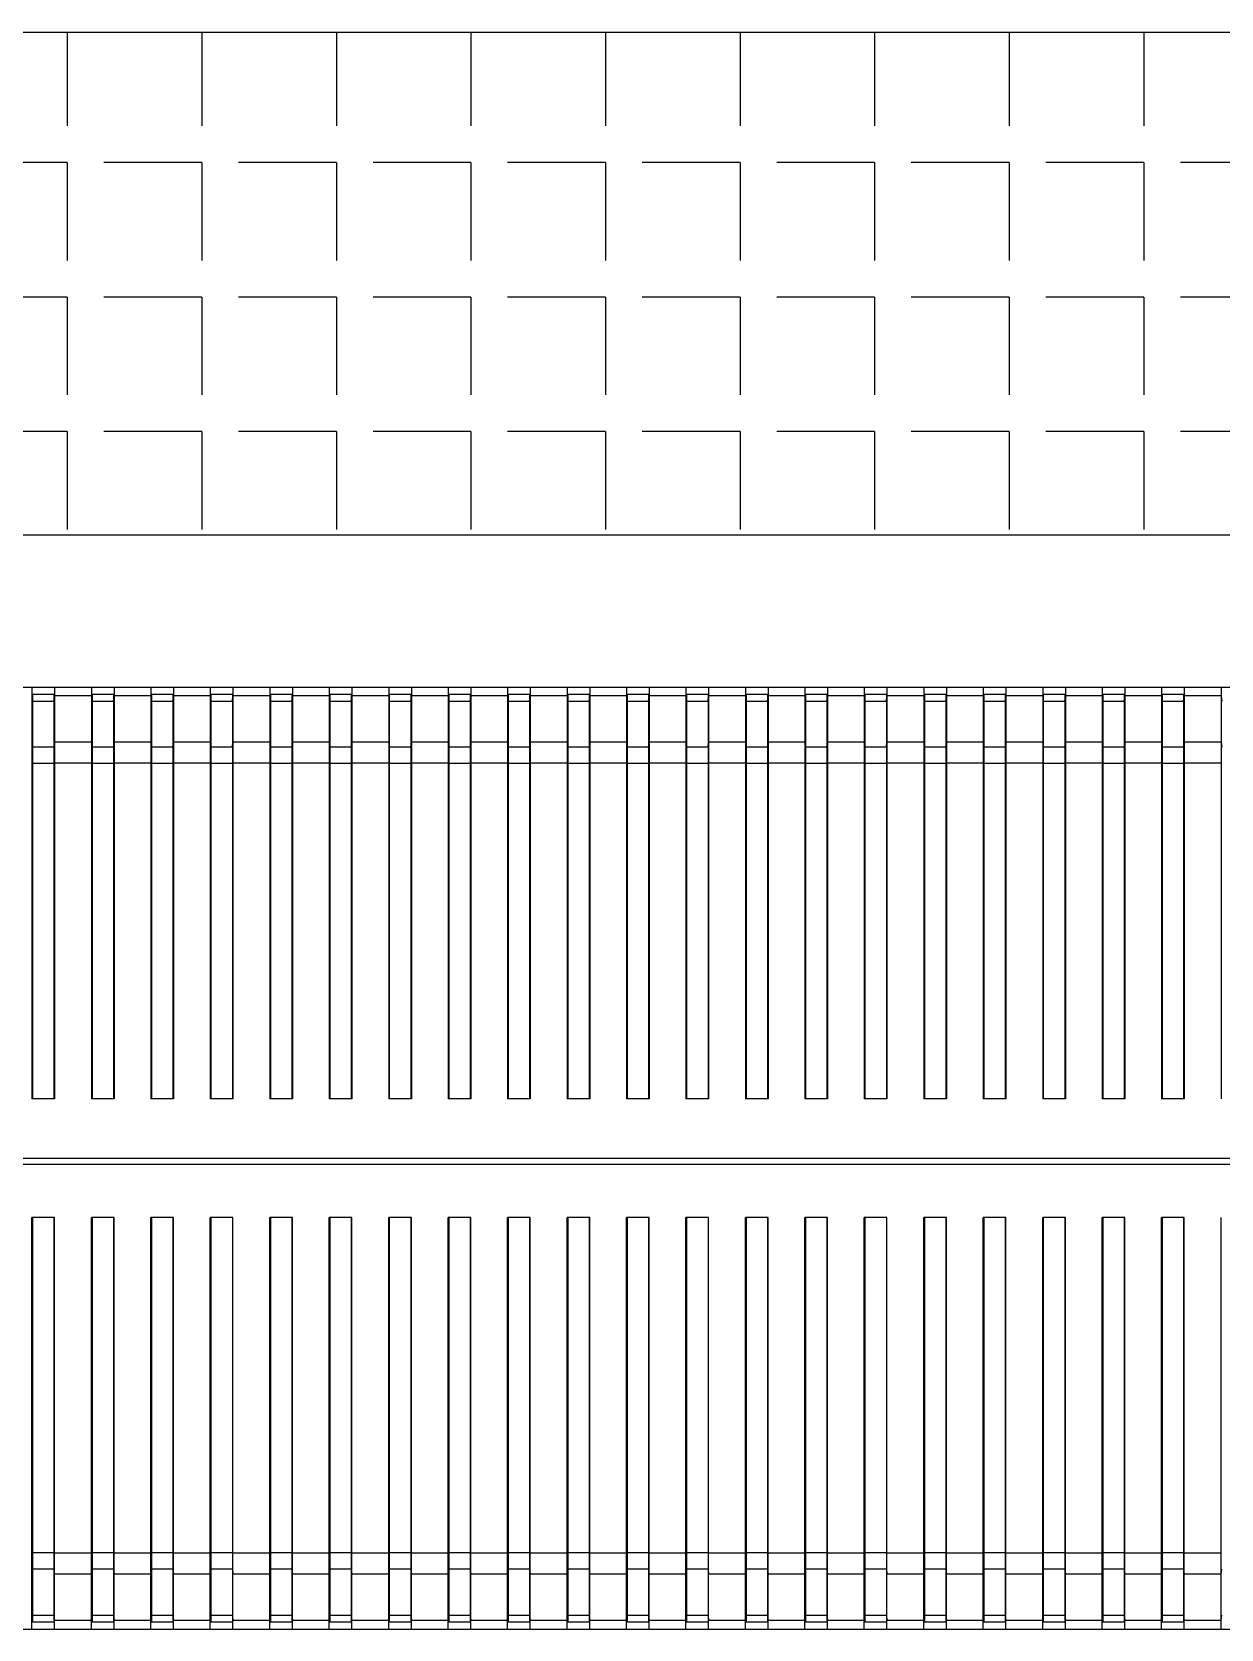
# Model space of a CAD drawing. Header units: millimetres. Extents: x 10368 to 13229, y -13270 to -11269.
# Drawn here: x 12354.7 to 12454.7, y -12444.8 to -12310.4 of the extents above; entities that cross this region are included whole.
import ezdxf

# ---------------------------------------------------------------- set-up
doc = ezdxf.new("R2010")
doc.units = ezdxf.units.MM

# ---------------------------------------------------------------- blocks, each defined once
blk = doc.blocks.new('u59')
h = blk.add_hatch()
h.set_pattern_fill('ANGLE', color=256, scale=1.62, style=0)
h.set_pattern_definition([(0, (-22315.466, 16734.563), (0, 11.3157), [8.2296, -3.0861]), (90, (-22315.466, 16734.563), (-11.3157, 7e-16), [8.2296, -3.0861])])
edge = h.paths.add_edge_path()
edge.add_line((632.774, 46.296), (20.436, 46.296))
edge.add_arc((38.757, 56.873), 21.154, 150, 210, ccw=False)
edge.add_arc((2.116, 78.027), 21.154, 330, 30)
edge.add_line((20.436, 88.604), (632.774, 88.604))
edge.add_arc((614.454, 78.027), 21.154, 330, 30, ccw=False)
edge.add_arc((651.094, 56.873), 21.154, 150, 210)
at = {"color": 7, "linetype": 'Continuous'}
for p, q in [((279.512, 180.604), (42.607, 180.604)), ((109.512, 180.604), (109.512, 146.004)), ((112.607, 180.604), (112.607, 146.004)), ((112.659, 146.004), (112.659, 180.004)), ((114.459, 180.004), (112.659, 180.004)), ((114.459, 146.004), (114.459, 180.004)), ((114.512, 180.604), (114.512, 146.004)), ((117.607, 180.604), (117.607, 146.004)), ((117.659, 146.004), (117.659, 180.004)), ((119.459, 180.004), (117.659, 180.004)), ((119.459, 146.004), (119.459, 180.004)), ((119.512, 180.604), (119.512, 146.004)), ((122.607, 180.604), (122.607, 146.004)), ((122.659, 146.004), (122.659, 180.004)), ((124.459, 180.004), (122.659, 180.004)), ((124.459, 146.004), (124.459, 180.004)), ((124.512, 180.604), (124.512, 146.004)), ((127.607, 180.604), (127.607, 146.004)), ((127.659, 146.004), (127.659, 180.004)), ((129.459, 180.004), (127.659, 180.004)), ((129.459, 146.004), (129.459, 180.004)), ((129.512, 180.604), (129.512, 146.004)), ((132.607, 180.604), (132.607, 146.004)), ((132.659, 146.004), (132.659, 180.004)), ((134.459, 180.004), (132.659, 180.004)), ((134.459, 146.004), (134.459, 180.004)), ((134.512, 180.604), (134.512, 146.004)), ((137.607, 180.604), (137.607, 146.004)), ((137.659, 146.004), (137.659, 180.004)), ((139.459, 180.004), (137.659, 180.004)), ((139.459, 146.004), (139.459, 180.004)), ((139.512, 180.604), (139.512, 146.004)), ((142.607, 180.604), (142.607, 146.004)), ((142.659, 146.004), (142.659, 180.004)), ((144.459, 180.004), (142.659, 180.004)), ((144.459, 146.004), (144.459, 180.004)), ((144.512, 180.604), (144.512, 146.004)), ((147.607, 180.604), (147.607, 146.004)), ((147.659, 146.004), (147.659, 180.004)), ((149.459, 180.004), (147.659, 180.004)), ((149.459, 146.004), (149.459, 180.004)), ((149.512, 180.604), (149.512, 146.004)), ((152.607, 180.604), (152.607, 146.004)), ((152.659, 146.004), (152.659, 180.004)), ((154.459, 180.004), (152.659, 180.004)), ((154.459, 146.004), (154.459, 180.004)), ((154.512, 180.604), (154.512, 146.004)), ((157.607, 180.604), (157.607, 146.004)), ((157.659, 146.004), (157.659, 180.004)), ((159.459, 180.004), (157.659, 180.004)), ((159.459, 146.004), (159.459, 180.004)), ((159.512, 180.604), (159.512, 146.004)), ((162.607, 180.604), (162.607, 146.004)), ((162.659, 146.004), (162.659, 180.004)), ((164.459, 180.004), (162.659, 180.004)), ((164.459, 146.004), (164.459, 180.004)), ((164.512, 180.604), (164.512, 146.004)), ((167.607, 180.604), (167.607, 146.004)), ((167.659, 146.004), (167.659, 180.004)), ((169.459, 180.004), (167.659, 180.004)), ((169.459, 146.004), (169.459, 180.004)), ((169.512, 180.604), (169.512, 146.004)), ((172.607, 180.604), (172.607, 146.004)), ((172.659, 146.004), (172.659, 180.004)), ((174.459, 180.004), (172.659, 180.004)), ((174.459, 146.004), (174.459, 180.004)), ((174.512, 180.604), (174.512, 146.004)), ((177.607, 180.604), (177.607, 146.004)), ((177.659, 146.004), (177.659, 180.004)), ((179.459, 180.004), (177.659, 180.004)), ((179.459, 146.004), (179.459, 180.004)), ((179.512, 180.604), (179.512, 146.004)), ((182.607, 180.604), (182.607, 146.004)), ((182.659, 146.004), (182.659, 180.004)), ((184.459, 180.004), (182.659, 180.004)), ((184.459, 146.004), (184.459, 180.004)), ((184.512, 180.604), (184.512, 146.004)), ((187.607, 180.604), (187.607, 146.004)), ((187.659, 146.004), (187.659, 180.004)), ((189.459, 180.004), (187.659, 180.004)), ((189.459, 146.004), (189.459, 180.004)), ((189.512, 180.604), (189.512, 146.004)), ((192.607, 180.604), (192.607, 146.004)), ((192.659, 146.004), (192.659, 180.004)), ((194.459, 180.004), (192.659, 180.004)), ((194.459, 146.004), (194.459, 180.004)), ((194.512, 180.604), (194.512, 146.004)), ((197.607, 180.604), (197.607, 146.004)), ((197.659, 146.004), (197.659, 180.004)), ((199.459, 180.004), (197.659, 180.004)), ((199.459, 146.004), (199.459, 180.004)), ((199.512, 180.604), (199.512, 146.004)), ((202.607, 180.604), (202.607, 146.004)), ((202.659, 146.004), (202.659, 180.004)), ((204.459, 180.004), (202.659, 180.004)), ((204.459, 146.004), (204.459, 180.004)), ((204.512, 180.604), (204.512, 146.004)), ((207.607, 180.604), (207.607, 146.004)), ((207.659, 146.004), (207.659, 180.004)), ((209.459, 180.004), (207.659, 180.004)), ((209.459, 146.004), (209.459, 180.004)), ((209.512, 180.604), (209.512, 146.004)), ((109.512, 179.883), (109.459, 179.449)), ((109.512, 179.883), (112.607, 179.883)), ((112.659, 179.449), (112.607, 179.883)), ((114.459, 179.449), (112.659, 179.449)), ((114.512, 179.883), (114.459, 179.449)), ((114.512, 179.883), (117.607, 179.883)), ((117.659, 179.449), (117.607, 179.883)), ((119.459, 179.449), (117.659, 179.449)), ((119.512, 179.883), (119.459, 179.449)), ((119.512, 179.883), (122.607, 179.883)), ((122.659, 179.449), (122.607, 179.883)), ((124.459, 179.449), (122.659, 179.449)), ((124.512, 179.883), (124.459, 179.449)), ((124.512, 179.883), (127.607, 179.883)), ((127.659, 179.449), (127.607, 179.883)), ((129.459, 179.449), (127.659, 179.449)), ((129.512, 179.883), (129.459, 179.449)), ((129.512, 179.883), (132.607, 179.883)), ((132.659, 179.449), (132.607, 179.883)), ((134.459, 179.449), (132.659, 179.449)), ((134.512, 179.883), (134.459, 179.449)), ((134.512, 179.883), (137.607, 179.883)), ((137.659, 179.449), (137.607, 179.883)), ((139.459, 179.449), (137.659, 179.449)), ((139.512, 179.883), (139.459, 179.449)), ((139.512, 179.883), (142.607, 179.883)), ((142.659, 179.449), (142.607, 179.883)), ((144.459, 179.449), (142.659, 179.449)), ((144.512, 179.883), (144.459, 179.449)), ((144.512, 179.883), (147.607, 179.883)), ((147.659, 179.449), (147.607, 179.883)), ((149.459, 179.449), (147.659, 179.449)), ((149.512, 179.883), (149.459, 179.449)), ((149.512, 179.883), (152.607, 179.883)), ((152.659, 179.449), (152.607, 179.883)), ((154.459, 179.449), (152.659, 179.449)), ((154.512, 179.883), (154.459, 179.449)), ((154.512, 179.883), (157.607, 179.883)), ((157.659, 179.449), (157.607, 179.883)), ((159.459, 179.449), (157.659, 179.449)), ((159.512, 179.883), (159.459, 179.449)), ((159.512, 179.883), (162.607, 179.883)), ((162.659, 179.449), (162.607, 179.883)), ((164.459, 179.449), (162.659, 179.449)), ((164.512, 179.883), (164.459, 179.449)), ((164.512, 179.883), (167.607, 179.883)), ((167.659, 179.449), (167.607, 179.883)), ((169.459, 179.449), (167.659, 179.449)), ((169.512, 179.883), (169.459, 179.449)), ((169.512, 179.883), (172.607, 179.883)), ((172.659, 179.449), (172.607, 179.883)), ((174.459, 179.449), (172.659, 179.449)), ((174.512, 179.883), (174.459, 179.449)), ((174.512, 179.883), (177.607, 179.883)), ((177.659, 179.449), (177.607, 179.883)), ((179.459, 179.449), (177.659, 179.449)), ((179.512, 179.883), (179.459, 179.449)), ((179.512, 179.883), (182.607, 179.883)), ((182.659, 179.449), (182.607, 179.883)), ((184.459, 179.449), (182.659, 179.449)), ((184.512, 179.883), (184.459, 179.449)), ((184.512, 179.883), (187.607, 179.883)), ((187.659, 179.449), (187.607, 179.883)), ((189.459, 179.449), (187.659, 179.449)), ((189.512, 179.883), (189.459, 179.449)), ((189.512, 179.883), (192.607, 179.883)), ((192.659, 179.449), (192.607, 179.883)), ((194.459, 179.449), (192.659, 179.449)), ((194.512, 179.883), (194.459, 179.449)), ((194.512, 179.883), (197.607, 179.883)), ((197.659, 179.449), (197.607, 179.883)), ((199.459, 179.449), (197.659, 179.449)), ((199.512, 179.883), (199.459, 179.449)), ((199.512, 179.883), (202.607, 179.883)), ((202.659, 179.449), (202.607, 179.883)), ((204.459, 179.449), (202.659, 179.449)), ((204.512, 179.883), (204.459, 179.449)), ((204.512, 179.883), (207.607, 179.883)), ((207.659, 179.449), (207.607, 179.883)), ((209.459, 179.449), (207.659, 179.449)), ((209.512, 179.883), (209.459, 179.449)), ((109.512, 175.998), (109.459, 175.564)), ((109.512, 175.998), (112.607, 175.998)), ((112.659, 175.564), (112.607, 175.998)), ((114.512, 175.998), (114.459, 175.564)), ((114.512, 175.998), (117.607, 175.998)), ((117.659, 175.564), (117.607, 175.998)), ((119.512, 175.998), (119.459, 175.564)), ((119.512, 175.998), (122.607, 175.998)), ((122.659, 175.564), (122.607, 175.998)), ((124.512, 175.998), (124.459, 175.564)), ((124.512, 175.998), (127.607, 175.998)), ((127.659, 175.564), (127.607, 175.998)), ((129.512, 175.998), (129.459, 175.564)), ((129.512, 175.998), (132.607, 175.998)), ((132.659, 175.564), (132.607, 175.998)), ((134.512, 175.998), (134.459, 175.564)), ((134.512, 175.998), (137.607, 175.998)), ((137.659, 175.564), (137.607, 175.998)), ((139.512, 175.998), (139.459, 175.564)), ((139.512, 175.998), (142.607, 175.998)), ((142.659, 175.564), (142.607, 175.998)), ((144.512, 175.998), (144.459, 175.564)), ((144.512, 175.998), (147.607, 175.998)), ((147.659, 175.564), (147.607, 175.998)), ((149.512, 175.998), (149.459, 175.564)), ((149.512, 175.998), (152.607, 175.998)), ((152.659, 175.564), (152.607, 175.998)), ((154.512, 175.998), (154.459, 175.564)), ((154.512, 175.998), (157.607, 175.998)), ((157.659, 175.564), (157.607, 175.998)), ((159.512, 175.998), (159.459, 175.564)), ((159.512, 175.998), (162.607, 175.998)), ((162.659, 175.564), (162.607, 175.998)), ((164.512, 175.998), (164.459, 175.564)), ((164.512, 175.998), (167.607, 175.998)), ((167.659, 175.564), (167.607, 175.998)), ((169.512, 175.998), (169.459, 175.564)), ((169.512, 175.998), (172.607, 175.998)), ((172.659, 175.564), (172.607, 175.998)), ((174.512, 175.998), (174.459, 175.564)), ((174.512, 175.998), (177.607, 175.998)), ((177.659, 175.564), (177.607, 175.998)), ((179.512, 175.998), (179.459, 175.564)), ((179.512, 175.998), (182.607, 175.998)), ((182.659, 175.564), (182.607, 175.998)), ((184.512, 175.998), (184.459, 175.564)), ((184.512, 175.998), (187.607, 175.998)), ((187.659, 175.564), (187.607, 175.998)), ((189.512, 175.998), (189.459, 175.564)), ((189.512, 175.998), (192.607, 175.998)), ((192.659, 175.564), (192.607, 175.998)), ((194.512, 175.998), (194.459, 175.564)), ((194.512, 175.998), (197.607, 175.998)), ((197.659, 175.564), (197.607, 175.998)), ((199.512, 175.998), (199.459, 175.564)), ((199.512, 175.998), (202.607, 175.998)), ((202.659, 175.564), (202.607, 175.998)), ((204.512, 175.998), (204.459, 175.564)), ((204.512, 175.998), (207.607, 175.998)), ((207.659, 175.564), (207.607, 175.998)), ((209.512, 175.998), (209.459, 175.564)), ((112.659, 175.564), (114.459, 175.564)), ((117.659, 175.564), (119.459, 175.564)), ((122.659, 175.564), (124.459, 175.564)), ((127.659, 175.564), (129.459, 175.564)), ((132.659, 175.564), (134.459, 175.564)), ((137.659, 175.564), (139.459, 175.564)), ((142.659, 175.564), (144.459, 175.564)), ((147.659, 175.564), (149.459, 175.564)), ((152.659, 175.564), (154.459, 175.564)), ((157.659, 175.564), (159.459, 175.564)), ((162.659, 175.564), (164.459, 175.564)), ((167.659, 175.564), (169.459, 175.564)), ((172.659, 175.564), (174.459, 175.564)), ((177.659, 175.564), (179.459, 175.564)), ((182.659, 175.564), (184.459, 175.564)), ((187.659, 175.564), (189.459, 175.564)), ((192.659, 175.564), (194.459, 175.564)), ((197.659, 175.564), (199.459, 175.564)), ((202.659, 175.564), (204.459, 175.564)), ((207.659, 175.564), (209.459, 175.564)), ((109.512, 174.233), (112.607, 174.233)), ((112.659, 174.207), (112.607, 174.233)), ((112.659, 174.207), (114.459, 174.207)), ((114.512, 174.233), (114.459, 174.207)), ((114.512, 174.233), (117.607, 174.233)), ((117.659, 174.207), (117.607, 174.233)), ((117.659, 174.207), (119.459, 174.207)), ((119.512, 174.233), (119.459, 174.207)), ((119.512, 174.233), (122.607, 174.233)), ((122.659, 174.207), (122.607, 174.233)), ((122.659, 174.207), (124.459, 174.207)), ((124.512, 174.233), (124.459, 174.207)), ((124.512, 174.233), (127.607, 174.233)), ((127.659, 174.207), (127.607, 174.233)), ((127.659, 174.207), (129.459, 174.207)), ((129.512, 174.233), (129.459, 174.207)), ((129.512, 174.233), (132.607, 174.233)), ((132.659, 174.207), (132.607, 174.233)), ((132.659, 174.207), (134.459, 174.207)), ((134.512, 174.233), (134.459, 174.207)), ((134.512, 174.233), (137.607, 174.233)), ((137.659, 174.207), (137.607, 174.233)), ((137.659, 174.207), (139.459, 174.207)), ((139.512, 174.233), (139.459, 174.207)), ((139.512, 174.233), (142.607, 174.233)), ((142.659, 174.207), (142.607, 174.233)), ((142.659, 174.207), (144.459, 174.207)), ((144.512, 174.233), (144.459, 174.207)), ((144.512, 174.233), (147.607, 174.233)), ((147.659, 174.207), (147.607, 174.233)), ((147.659, 174.207), (149.459, 174.207)), ((149.512, 174.233), (149.459, 174.207)), ((149.512, 174.233), (152.607, 174.233)), ((152.659, 174.207), (152.607, 174.233)), ((152.659, 174.207), (154.459, 174.207)), ((154.512, 174.233), (154.459, 174.207)), ((154.512, 174.233), (157.607, 174.233)), ((157.659, 174.207), (157.607, 174.233)), ((157.659, 174.207), (159.459, 174.207)), ((159.512, 174.233), (159.459, 174.207)), ((159.512, 174.233), (162.607, 174.233)), ((162.659, 174.207), (162.607, 174.233)), ((162.659, 174.207), (164.459, 174.207)), ((164.512, 174.233), (164.459, 174.207)), ((164.512, 174.233), (167.607, 174.233)), ((167.659, 174.207), (167.607, 174.233)), ((167.659, 174.207), (169.459, 174.207)), ((169.512, 174.233), (169.459, 174.207)), ((169.512, 174.233), (172.607, 174.233)), ((172.659, 174.207), (172.607, 174.233)), ((172.659, 174.207), (174.459, 174.207)), ((174.512, 174.233), (174.459, 174.207)), ((174.512, 174.233), (177.607, 174.233)), ((177.659, 174.207), (177.607, 174.233)), ((177.659, 174.207), (179.459, 174.207)), ((179.512, 174.233), (179.459, 174.207)), ((179.512, 174.233), (182.607, 174.233)), ((182.659, 174.207), (182.607, 174.233)), ((182.659, 174.207), (184.459, 174.207)), ((184.512, 174.233), (184.459, 174.207)), ((184.512, 174.233), (187.607, 174.233)), ((187.659, 174.207), (187.607, 174.233)), ((187.659, 174.207), (189.459, 174.207)), ((189.512, 174.233), (189.459, 174.207)), ((189.512, 174.233), (192.607, 174.233)), ((192.659, 174.207), (192.607, 174.233)), ((192.659, 174.207), (194.459, 174.207)), ((194.512, 174.233), (194.459, 174.207)), ((194.512, 174.233), (197.607, 174.233)), ((197.659, 174.207), (197.607, 174.233)), ((197.659, 174.207), (199.459, 174.207)), ((199.512, 174.233), (199.459, 174.207)), ((199.512, 174.233), (202.607, 174.233)), ((202.659, 174.207), (202.607, 174.233)), ((202.659, 174.207), (204.459, 174.207)), ((204.512, 174.233), (204.459, 174.207)), ((204.512, 174.233), (207.607, 174.233)), ((207.659, 174.207), (207.607, 174.233)), ((207.659, 174.207), (209.459, 174.207)), ((209.512, 174.233), (209.459, 174.207)), ((112.607, 146.004), (114.512, 146.004)), ((117.607, 146.004), (119.512, 146.004)), ((122.607, 146.004), (124.512, 146.004)), ((127.607, 146.004), (129.512, 146.004)), ((132.607, 146.004), (134.512, 146.004)), ((137.607, 146.004), (139.512, 146.004)), ((142.607, 146.004), (144.512, 146.004)), ((147.607, 146.004), (149.512, 146.004)), ((152.607, 146.004), (154.512, 146.004)), ((157.607, 146.004), (159.512, 146.004)), ((162.607, 146.004), (164.512, 146.004)), ((167.607, 146.004), (169.512, 146.004)), ((172.607, 146.004), (174.512, 146.004)), ((177.607, 146.004), (179.512, 146.004)), ((182.607, 146.004), (184.512, 146.004)), ((187.607, 146.004), (189.512, 146.004)), ((192.607, 146.004), (194.512, 146.004)), ((197.607, 146.004), (199.512, 146.004)), ((202.607, 146.004), (204.512, 146.004)), ((207.607, 146.004), (209.512, 146.004)), ((291.038, 141.504), (31.081, 141.504)), ((291.059, 141.004), (31.059, 141.004)), ((109.512, 101.404), (109.512, 136.004)), ((112.607, 136.004), (114.512, 136.004)), ((112.607, 101.404), (112.607, 136.004)), ((112.659, 102.004), (112.659, 136.004)), ((114.459, 102.004), (114.459, 136.004)), ((114.512, 101.404), (114.512, 136.004)), ((117.607, 136.004), (119.512, 136.004)), ((117.607, 101.404), (117.607, 136.004)), ((117.659, 102.004), (117.659, 136.004)), ((119.459, 102.004), (119.459, 136.004)), ((119.512, 101.404), (119.512, 136.004)), ((122.607, 136.004), (124.512, 136.004)), ((122.607, 101.404), (122.607, 136.004)), ((122.659, 102.004), (122.659, 136.004)), ((124.459, 102.004), (124.459, 136.004)), ((124.512, 101.404), (124.512, 136.004)), ((127.607, 136.004), (129.512, 136.004)), ((127.607, 101.404), (127.607, 136.004)), ((127.659, 102.004), (127.659, 136.004)), ((129.459, 102.004), (129.459, 136.004)), ((129.512, 101.404), (129.512, 136.004)), ((132.607, 136.004), (134.512, 136.004)), ((132.607, 101.404), (132.607, 136.004)), ((132.659, 102.004), (132.659, 136.004)), ((134.459, 102.004), (134.459, 136.004)), ((134.512, 101.404), (134.512, 136.004)), ((137.607, 136.004), (139.512, 136.004)), ((137.607, 101.404), (137.607, 136.004)), ((137.659, 102.004), (137.659, 136.004)), ((139.459, 102.004), (139.459, 136.004)), ((139.512, 101.404), (139.512, 136.004)), ((142.607, 101.404), (142.607, 136.004)), ((142.607, 136.004), (144.512, 136.004)), ((142.659, 102.004), (142.659, 136.004)), ((144.459, 102.004), (144.459, 136.004)), ((144.512, 101.404), (144.512, 136.004)), ((147.607, 101.404), (147.607, 136.004)), ((147.607, 136.004), (149.512, 136.004)), ((147.659, 102.004), (147.659, 136.004)), ((149.459, 102.004), (149.459, 136.004)), ((149.512, 101.404), (149.512, 136.004)), ((152.607, 101.404), (152.607, 136.004)), ((152.607, 136.004), (154.512, 136.004)), ((152.659, 102.004), (152.659, 136.004)), ((154.459, 102.004), (154.459, 136.004)), ((154.512, 101.404), (154.512, 136.004)), ((157.607, 101.404), (157.607, 136.004)), ((157.607, 136.004), (159.512, 136.004)), ((157.659, 102.004), (157.659, 136.004)), ((159.459, 102.004), (159.459, 136.004)), ((159.512, 101.404), (159.512, 136.004)), ((162.607, 101.404), (162.607, 136.004)), ((162.607, 136.004), (164.512, 136.004)), ((162.659, 102.004), (162.659, 136.004)), ((164.459, 102.004), (164.459, 136.004)), ((164.512, 101.404), (164.512, 136.004)), ((167.607, 101.404), (167.607, 136.004)), ((167.607, 136.004), (169.512, 136.004)), ((167.659, 102.004), (167.659, 136.004)), ((169.459, 102.004), (169.459, 136.004)), ((169.512, 101.404), (169.512, 136.004)), ((172.607, 101.404), (172.607, 136.004)), ((172.607, 136.004), (174.512, 136.004)), ((172.659, 102.004), (172.659, 136.004)), ((174.459, 102.004), (174.459, 136.004)), ((174.512, 101.404), (174.512, 136.004)), ((177.607, 101.404), (177.607, 136.004)), ((177.607, 136.004), (179.512, 136.004)), ((177.659, 102.004), (177.659, 136.004)), ((179.459, 102.004), (179.459, 136.004)), ((179.512, 101.404), (179.512, 136.004)), ((182.607, 101.404), (182.607, 136.004)), ((182.607, 136.004), (184.512, 136.004)), ((182.659, 102.004), (182.659, 136.004)), ((184.459, 102.004), (184.459, 136.004)), ((184.512, 101.404), (184.512, 136.004)), ((187.607, 101.404), (187.607, 136.004)), ((187.607, 136.004), (189.512, 136.004)), ((187.659, 102.004), (187.659, 136.004)), ((189.459, 102.004), (189.459, 136.004)), ((189.512, 101.404), (189.512, 136.004)), ((192.607, 101.404), (192.607, 136.004)), ((192.607, 136.004), (194.512, 136.004)), ((192.659, 102.004), (192.659, 136.004)), ((194.459, 102.004), (194.459, 136.004)), ((194.512, 101.404), (194.512, 136.004)), ((197.607, 101.404), (197.607, 136.004)), ((197.607, 136.004), (199.512, 136.004)), ((197.659, 102.004), (197.659, 136.004)), ((199.459, 102.004), (199.459, 136.004)), ((199.512, 101.404), (199.512, 136.004)), ((202.607, 101.404), (202.607, 136.004)), ((202.607, 136.004), (204.512, 136.004)), ((202.659, 102.004), (202.659, 136.004)), ((204.459, 102.004), (204.459, 136.004)), ((204.512, 101.404), (204.512, 136.004)), ((207.607, 101.404), (207.607, 136.004)), ((207.607, 136.004), (209.512, 136.004)), ((207.659, 102.004), (207.659, 136.004)), ((209.459, 102.004), (209.459, 136.004)), ((209.512, 101.404), (209.512, 136.004)), ((109.512, 107.776), (112.607, 107.776)), ((112.659, 107.802), (112.607, 107.776)), ((112.659, 107.802), (114.459, 107.802)), ((114.512, 107.776), (114.459, 107.802)), ((114.512, 107.776), (117.607, 107.776)), ((117.659, 107.802), (117.607, 107.776)), ((117.659, 107.802), (119.459, 107.802)), ((119.512, 107.776), (119.459, 107.802)), ((119.512, 107.776), (122.607, 107.776)), ((122.659, 107.802), (122.607, 107.776)), ((122.659, 107.802), (124.459, 107.802)), ((124.512, 107.776), (124.459, 107.802)), ((124.512, 107.776), (127.607, 107.776)), ((127.659, 107.802), (127.607, 107.776)), ((127.659, 107.802), (129.459, 107.802)), ((129.512, 107.776), (129.459, 107.802)), ((129.512, 107.776), (132.607, 107.776)), ((132.659, 107.802), (132.607, 107.776)), ((132.659, 107.802), (134.459, 107.802)), ((134.512, 107.776), (134.459, 107.802)), ((134.512, 107.776), (137.607, 107.776)), ((137.659, 107.802), (137.607, 107.776)), ((137.659, 107.802), (139.459, 107.802)), ((139.512, 107.776), (139.459, 107.802)), ((139.512, 107.776), (142.607, 107.776)), ((142.659, 107.802), (142.607, 107.776)), ((142.659, 107.802), (144.459, 107.802)), ((144.512, 107.776), (144.459, 107.802)), ((144.512, 107.776), (147.607, 107.776)), ((147.659, 107.802), (147.607, 107.776)), ((147.659, 107.802), (149.459, 107.802)), ((149.512, 107.776), (149.459, 107.802)), ((149.512, 107.776), (152.607, 107.776)), ((152.659, 107.802), (152.607, 107.776)), ((152.659, 107.802), (154.459, 107.802)), ((154.512, 107.776), (154.459, 107.802)), ((154.512, 107.776), (157.607, 107.776)), ((157.659, 107.802), (157.607, 107.776)), ((157.659, 107.802), (159.459, 107.802)), ((159.512, 107.776), (159.459, 107.802)), ((159.512, 107.776), (162.607, 107.776)), ((162.659, 107.802), (162.607, 107.776)), ((162.659, 107.802), (164.459, 107.802)), ((164.512, 107.776), (164.459, 107.802)), ((164.512, 107.776), (167.607, 107.776)), ((167.659, 107.802), (167.607, 107.776)), ((167.659, 107.802), (169.459, 107.802)), ((169.512, 107.776), (169.459, 107.802)), ((169.512, 107.776), (172.607, 107.776)), ((172.659, 107.802), (172.607, 107.776)), ((172.659, 107.802), (174.459, 107.802)), ((174.512, 107.776), (174.459, 107.802)), ((174.512, 107.776), (177.607, 107.776)), ((177.659, 107.802), (177.607, 107.776)), ((177.659, 107.802), (179.459, 107.802)), ((179.512, 107.776), (179.459, 107.802)), ((179.512, 107.776), (182.607, 107.776)), ((182.659, 107.802), (182.607, 107.776)), ((182.659, 107.802), (184.459, 107.802)), ((184.512, 107.776), (184.459, 107.802)), ((184.512, 107.776), (187.607, 107.776)), ((187.659, 107.802), (187.607, 107.776)), ((187.659, 107.802), (189.459, 107.802)), ((189.512, 107.776), (189.459, 107.802)), ((189.512, 107.776), (192.607, 107.776)), ((192.659, 107.802), (192.607, 107.776)), ((192.659, 107.802), (194.459, 107.802)), ((194.512, 107.776), (194.459, 107.802)), ((194.512, 107.776), (197.607, 107.776)), ((197.659, 107.802), (197.607, 107.776)), ((197.659, 107.802), (199.459, 107.802)), ((199.512, 107.776), (199.459, 107.802)), ((199.512, 107.776), (202.607, 107.776)), ((202.659, 107.802), (202.607, 107.776)), ((202.659, 107.802), (204.459, 107.802)), ((204.512, 107.776), (204.459, 107.802)), ((204.512, 107.776), (207.607, 107.776)), ((207.659, 107.802), (207.607, 107.776)), ((207.659, 107.802), (209.459, 107.802)), ((209.512, 107.776), (209.459, 107.802)), ((109.512, 106.011), (109.459, 106.444)), ((112.659, 106.444), (112.607, 106.011)), ((112.659, 106.444), (114.459, 106.444)), ((114.512, 106.011), (114.459, 106.444)), ((117.659, 106.444), (117.607, 106.011)), ((117.659, 106.444), (119.459, 106.444)), ((119.512, 106.011), (119.459, 106.444)), ((122.659, 106.444), (122.607, 106.011)), ((122.659, 106.444), (124.459, 106.444)), ((124.512, 106.011), (124.459, 106.444)), ((127.659, 106.444), (127.607, 106.011)), ((127.659, 106.444), (129.459, 106.444)), ((129.512, 106.011), (129.459, 106.444)), ((132.659, 106.444), (132.607, 106.011)), ((132.659, 106.444), (134.459, 106.444)), ((134.512, 106.011), (134.459, 106.444)), ((137.659, 106.444), (137.607, 106.011)), ((137.659, 106.444), (139.459, 106.444)), ((139.512, 106.011), (139.459, 106.444)), ((142.659, 106.444), (142.607, 106.011)), ((142.659, 106.444), (144.459, 106.444)), ((144.512, 106.011), (144.459, 106.444)), ((147.659, 106.444), (147.607, 106.011)), ((147.659, 106.444), (149.459, 106.444)), ((149.512, 106.011), (149.459, 106.444)), ((152.659, 106.444), (152.607, 106.011)), ((152.659, 106.444), (154.459, 106.444)), ((154.512, 106.011), (154.459, 106.444)), ((157.659, 106.444), (157.607, 106.011)), ((157.659, 106.444), (159.459, 106.444)), ((159.512, 106.011), (159.459, 106.444)), ((162.659, 106.444), (162.607, 106.011)), ((162.659, 106.444), (164.459, 106.444)), ((164.512, 106.011), (164.459, 106.444)), ((167.659, 106.444), (167.607, 106.011)), ((167.659, 106.444), (169.459, 106.444)), ((169.512, 106.011), (169.459, 106.444)), ((172.659, 106.444), (172.607, 106.011)), ((172.659, 106.444), (174.459, 106.444)), ((174.512, 106.011), (174.459, 106.444)), ((177.659, 106.444), (177.607, 106.011)), ((177.659, 106.444), (179.459, 106.444)), ((179.512, 106.011), (179.459, 106.444)), ((182.659, 106.444), (182.607, 106.011)), ((182.659, 106.444), (184.459, 106.444)), ((184.512, 106.011), (184.459, 106.444)), ((187.659, 106.444), (187.607, 106.011)), ((187.659, 106.444), (189.459, 106.444)), ((189.512, 106.011), (189.459, 106.444)), ((192.659, 106.444), (192.607, 106.011)), ((192.659, 106.444), (194.459, 106.444)), ((194.512, 106.011), (194.459, 106.444)), ((197.659, 106.444), (197.607, 106.011)), ((197.659, 106.444), (199.459, 106.444)), ((199.512, 106.011), (199.459, 106.444)), ((202.659, 106.444), (202.607, 106.011)), ((202.659, 106.444), (204.459, 106.444)), ((204.512, 106.011), (204.459, 106.444)), ((207.659, 106.444), (207.607, 106.011)), ((207.659, 106.444), (209.459, 106.444)), ((209.512, 106.011), (209.459, 106.444)), ((109.512, 106.011), (112.607, 106.011)), ((114.512, 106.011), (117.607, 106.011)), ((119.512, 106.011), (122.607, 106.011)), ((124.512, 106.011), (127.607, 106.011)), ((129.512, 106.011), (132.607, 106.011)), ((134.512, 106.011), (137.607, 106.011)), ((139.512, 106.011), (142.607, 106.011)), ((144.512, 106.011), (147.607, 106.011)), ((149.512, 106.011), (152.607, 106.011)), ((154.512, 106.011), (157.607, 106.011)), ((159.512, 106.011), (162.607, 106.011)), ((164.512, 106.011), (167.607, 106.011)), ((169.512, 106.011), (172.607, 106.011)), ((174.512, 106.011), (177.607, 106.011)), ((179.512, 106.011), (182.607, 106.011)), ((184.512, 106.011), (187.607, 106.011)), ((189.512, 106.011), (192.607, 106.011)), ((194.512, 106.011), (197.607, 106.011)), ((199.512, 106.011), (202.607, 106.011)), ((204.512, 106.011), (207.607, 106.011)), ((109.512, 102.126), (109.459, 102.56)), ((109.512, 102.126), (112.607, 102.126)), ((112.659, 102.56), (112.607, 102.126)), ((114.459, 102.56), (112.659, 102.56)), ((114.512, 102.126), (114.459, 102.56)), ((114.512, 102.126), (117.607, 102.126)), ((117.659, 102.56), (117.607, 102.126)), ((119.459, 102.56), (117.659, 102.56)), ((119.512, 102.126), (119.459, 102.56)), ((119.512, 102.126), (122.607, 102.126)), ((122.659, 102.56), (122.607, 102.126)), ((124.459, 102.56), (122.659, 102.56)), ((124.512, 102.126), (124.459, 102.56)), ((124.512, 102.126), (127.607, 102.126)), ((127.659, 102.56), (127.607, 102.126)), ((129.459, 102.56), (127.659, 102.56)), ((129.512, 102.126), (129.459, 102.56)), ((129.512, 102.126), (132.607, 102.126)), ((132.659, 102.56), (132.607, 102.126)), ((134.459, 102.56), (132.659, 102.56)), ((134.512, 102.126), (134.459, 102.56)), ((134.512, 102.126), (137.607, 102.126)), ((137.659, 102.56), (137.607, 102.126)), ((139.459, 102.56), (137.659, 102.56)), ((139.512, 102.126), (139.459, 102.56)), ((139.512, 102.126), (142.607, 102.126)), ((142.659, 102.56), (142.607, 102.126)), ((144.459, 102.56), (142.659, 102.56)), ((144.512, 102.126), (144.459, 102.56)), ((144.512, 102.126), (147.607, 102.126)), ((147.659, 102.56), (147.607, 102.126)), ((149.459, 102.56), (147.659, 102.56)), ((149.512, 102.126), (149.459, 102.56)), ((149.512, 102.126), (152.607, 102.126)), ((152.659, 102.56), (152.607, 102.126)), ((154.459, 102.56), (152.659, 102.56)), ((154.512, 102.126), (154.459, 102.56)), ((154.512, 102.126), (157.607, 102.126)), ((157.659, 102.56), (157.607, 102.126)), ((159.459, 102.56), (157.659, 102.56)), ((159.512, 102.126), (159.459, 102.56)), ((159.512, 102.126), (162.607, 102.126)), ((162.659, 102.56), (162.607, 102.126)), ((164.459, 102.56), (162.659, 102.56)), ((164.512, 102.126), (164.459, 102.56)), ((164.512, 102.126), (167.607, 102.126)), ((167.659, 102.56), (167.607, 102.126)), ((169.459, 102.56), (167.659, 102.56)), ((169.512, 102.126), (169.459, 102.56)), ((169.512, 102.126), (172.607, 102.126)), ((172.659, 102.56), (172.607, 102.126)), ((174.459, 102.56), (172.659, 102.56)), ((174.512, 102.126), (174.459, 102.56)), ((174.512, 102.126), (177.607, 102.126)), ((177.659, 102.56), (177.607, 102.126)), ((179.459, 102.56), (177.659, 102.56)), ((179.512, 102.126), (179.459, 102.56)), ((179.512, 102.126), (182.607, 102.126)), ((182.659, 102.56), (182.607, 102.126)), ((184.459, 102.56), (182.659, 102.56)), ((184.512, 102.126), (184.459, 102.56)), ((184.512, 102.126), (187.607, 102.126)), ((187.659, 102.56), (187.607, 102.126)), ((189.459, 102.56), (187.659, 102.56)), ((189.512, 102.126), (189.459, 102.56)), ((189.512, 102.126), (192.607, 102.126)), ((192.659, 102.56), (192.607, 102.126)), ((194.459, 102.56), (192.659, 102.56)), ((194.512, 102.126), (194.459, 102.56)), ((194.512, 102.126), (197.607, 102.126)), ((197.659, 102.56), (197.607, 102.126)), ((199.459, 102.56), (197.659, 102.56)), ((199.512, 102.126), (199.459, 102.56)), ((199.512, 102.126), (202.607, 102.126)), ((202.659, 102.56), (202.607, 102.126)), ((204.459, 102.56), (202.659, 102.56)), ((204.512, 102.126), (204.459, 102.56)), ((204.512, 102.126), (207.607, 102.126)), ((207.659, 102.56), (207.607, 102.126)), ((209.459, 102.56), (207.659, 102.56)), ((209.512, 102.126), (209.459, 102.56)), ((250.418, 101.404), (71.701, 101.404)), ((112.659, 102.004), (114.459, 102.004)), ((117.659, 102.004), (119.459, 102.004)), ((122.659, 102.004), (124.459, 102.004)), ((127.659, 102.004), (129.459, 102.004)), ((132.659, 102.004), (134.459, 102.004)), ((137.659, 102.004), (139.459, 102.004)), ((142.659, 102.004), (144.459, 102.004)), ((147.659, 102.004), (149.459, 102.004)), ((152.659, 102.004), (154.459, 102.004)), ((157.659, 102.004), (159.459, 102.004)), ((162.659, 102.004), (164.459, 102.004)), ((167.659, 102.004), (169.459, 102.004)), ((172.659, 102.004), (174.459, 102.004)), ((177.659, 102.004), (179.459, 102.004)), ((182.659, 102.004), (184.459, 102.004)), ((187.659, 102.004), (189.459, 102.004)), ((192.659, 102.004), (194.459, 102.004)), ((197.659, 102.004), (199.459, 102.004)), ((202.659, 102.004), (204.459, 102.004)), ((207.659, 102.004), (209.459, 102.004))]:
    blk.add_line(p, q, dxfattribs=at)
at = {"color": 7}
for p, q in [((20.436, 88.604), (632.774, 88.604)), ((632.774, 46.296), (20.436, 46.296))]:
    blk.add_line(p, q, dxfattribs=at)

msp = doc.modelspace()

# ---------------------------------------------------------------- block references
at = {"rotation": 180}
msp.add_blockref('u59', (12564.2, -12264.16), dxfattribs=at)

doc.saveas('drawing.dxf')
